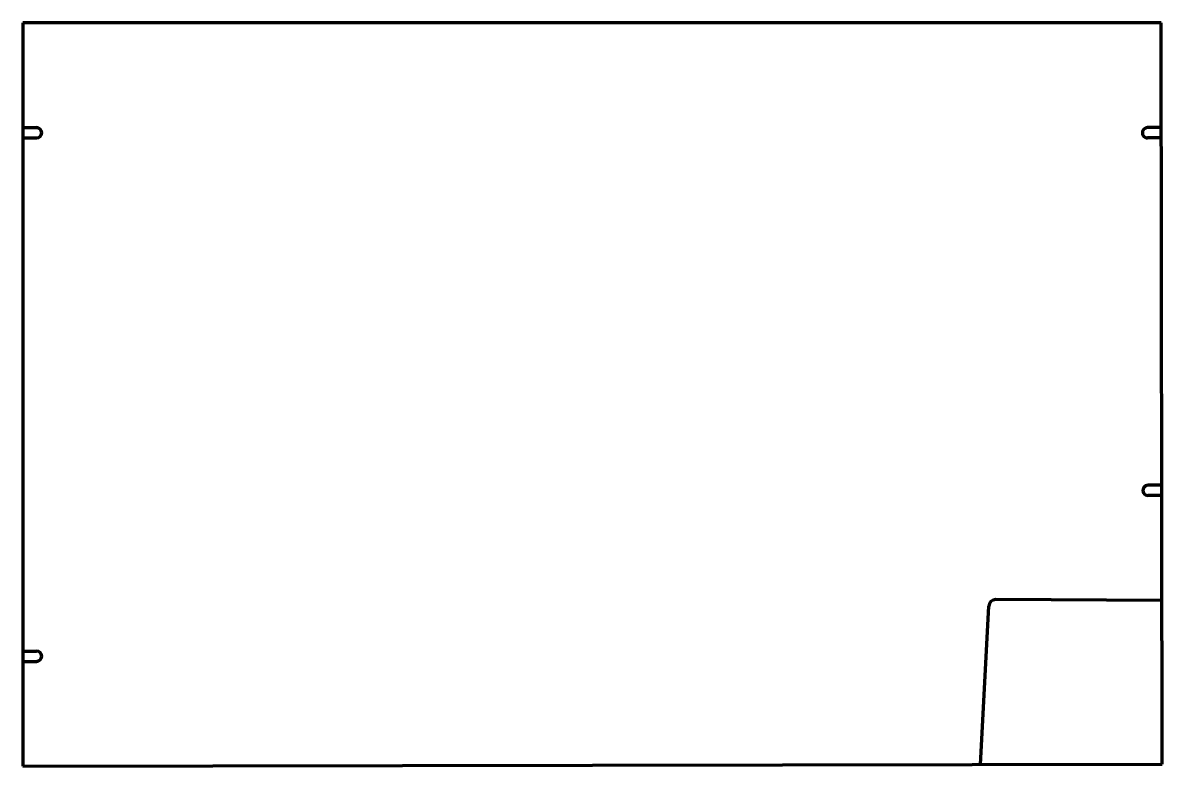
# Model space of a CAD drawing. Header units: inches. Extents: x 0 to 82.8, y 0 to 54.1.
import ezdxf

# ---------------------------------------------------------------- set-up
doc = ezdxf.new("R2010")
doc.units = ezdxf.units.IN
doc.header["$MEASUREMENT"] = 0
doc.layers.add('1', color=7, linetype='Continuous')

msp = doc.modelspace()

# ---------------------------------------------------------------- linework, layer by layer
at = {"color": 7, "lineweight": 90}
for p, q in [((82.75, 54.062), (0, 54.062)), ((0, 54.062), (0, 0)), ((82.83, 0.149), (82.75, 54.062)), ((0, 0), (82.83, 0.149))]:
    msp.add_line(p, q, dxfattribs=at)
at = {"layer": '1', "color": 7, "lineweight": 90}
for p, q in [((0, 46.437), (1, 46.437)), ((82.761, 46.437), (81.761, 46.436)), ((0, 45.688), (1, 45.688)), ((82.762, 45.688), (81.762, 45.686)), ((82.8, 20.437), (81.8, 20.436)), ((82.801, 19.688), (81.801, 19.686)), ((69.625, 0.125), (70.225, 11.649)), ((82.812, 12.062), (70.727, 12.123)), ((0, 8.375), (1, 8.375)), ((0, 7.625), (1, 7.625))]:
    msp.add_line(p, q, dxfattribs=at)
for centre, radius, start, end in [((1, 46.062), 0.375, 270, 90), ((81.762, 46.061), 0.375, 90.08526, 270.08526), ((81.801, 20.061), 0.375, 90.08526, 270.08526), ((70.725, 11.623), 0.5, 89.71495, 177.01854), ((1, 8), 0.375, 270, 90)]:
    msp.add_arc(centre, radius, start, end, dxfattribs=at)

doc.saveas('drawing.dxf')
